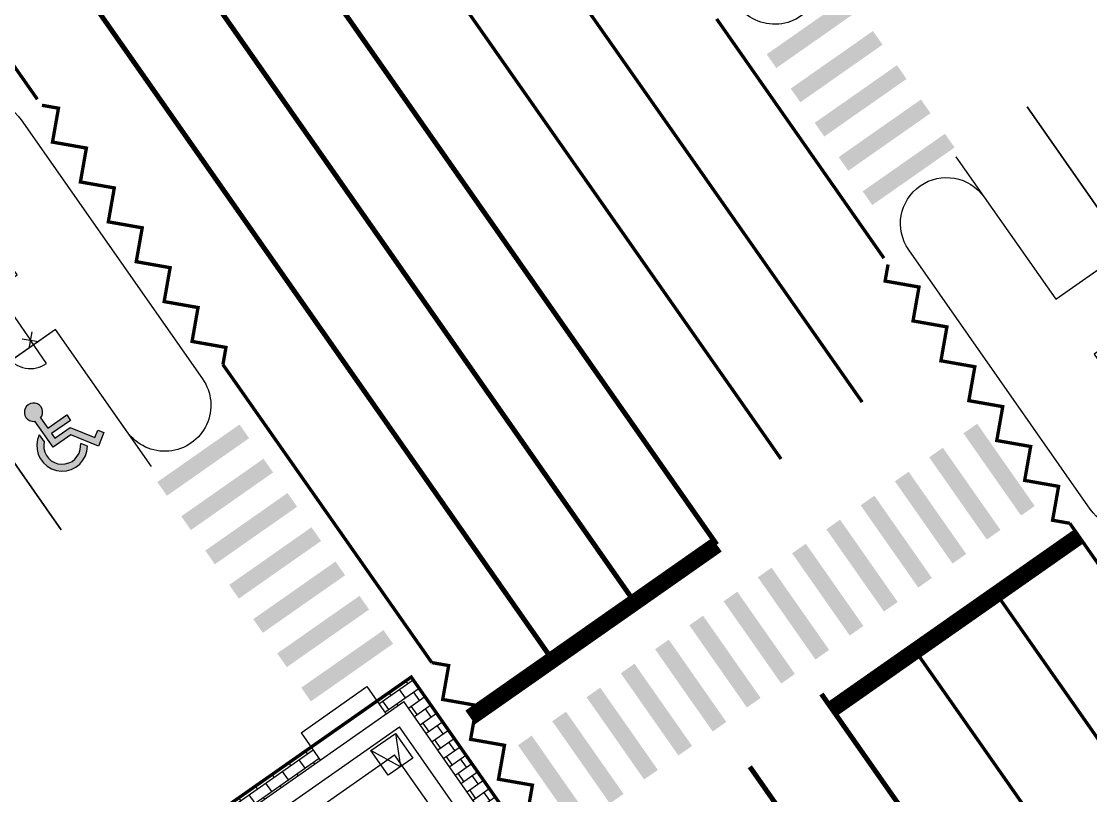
# Model space of a CAD drawing. Header units: millimetres. Extents: x 152904052 to 153933663, y 538271515 to 539240469.
# Drawn here: x 153336424 to 153368377, y 538655400 to 538678536 of the extents above; entities that cross this region are included whole.
import ezdxf

# ---------------------------------------------------------------- set-up
doc = ezdxf.new("R2010")
doc.units = ezdxf.units.MM
doc.layers.add('FENC', color=7, linetype='Continuous')
doc.layers.add('SCHM', color=9, linetype='Continuous')

# ---------------------------------------------------------------- blocks, each defined once
blk = doc.blocks.new('MF-2(H2000)')
for points in [[(48447494, 24728615), (48447141, 24728262)], [(48447141, 24728615), (48447494, 24728262)], [(48449194, 24728615), (48448841, 24728262)], [(48448841, 24728615), (48449194, 24728262)], [(48447494, 24726965), (48447141, 24726612)], [(48447141, 24726965), (48447494, 24726612)], [(48449194, 24726965), (48448841, 24726612)], [(48448841, 24726965), (48449194, 24726612)]]:
    blk.add_lwpolyline(points)
at = {"ltscale": 3}
blk.add_lwpolyline([(48447317, 24726788), (48447317, 24726788), (48447317, 24728438), (48449017, 24728438), (48449017, 24726788), (48449017, 24726788)], dxfattribs=at)
at = {"ltscale": 5}
for points in [[(48448167, 24726788, -0.414214), (48447317, 24725938), (48447317, 24726788)], [(48448167, 24726788, 0.414214), (48449017, 24725938), (48449017, 24726788)]]:
    blk.add_lwpolyline(points, format="xyb", dxfattribs=at)

msp = doc.modelspace()

# ---------------------------------------------------------------- hatches: boundary and pattern name
at = {"layer": 'SCHM'}
for points in [[(153337043.7, 538666950.7), (153337010.7, 538667014.2), (153336962.3, 538667067), (153336902, 538667105.4), (153336833.7, 538667126.9), (153336762.2, 538667130.1), (153336692.3, 538667114.6), (153336628.9, 538667081.5), (153336576.1, 538667033.2), (153336537.6, 538666972.8), (153336516.1, 538666904.6), (153336513, 538666833.1), (153336528.5, 538666763.2), (153336561.5, 538666699.7), (153336609.9, 538666646.9), (153336670.2, 538666608.5), (153336738.5, 538666587), (153336810, 538666583.9), (153336829.5, 538666588.2), (153337373.2, 538665811.8), (153337905.1, 538666184.2), (153338725, 538665845.8), (153338891.9, 538666250.3), (153338711.8, 538666324.6), (153338619.2, 538666100.2), (153337880.8, 538666405), (153337421, 538666083.1), (153337327.4, 538666216.8), (153337893.6, 538666613.3), (153337778.3, 538666778), (153337212.1, 538666381.5), (153336999.2, 538666685.5), (153337034.6, 538666741.1), (153337056.1, 538666809.3), (153337059.2, 538666880.8)], [(153337090.1, 538665881.9), (153337103, 538665971.4), (153336956.2, 538666181), (153336905.9, 538666039.6), (153336884.5, 538665891.1), (153336892.6, 538665741.3), (153336930, 538665596), (153336995.3, 538665460.9), (153337085.9, 538665341.3), (153337198.2, 538665241.8), (153337328, 538665166.4), (153337470, 538665117.9), (153337618.7, 538665098.4), (153337768.4, 538665108.5), (153337913.3, 538665147.8), (153338047.5, 538665214.8), (153338165.9, 538665306.9), (153338263.9, 538665420.6), (153338337.7, 538665551.2), (153338384.3, 538665693.9), (153338401.9, 538665842.9), (153338205.3, 538665924), (153338183.3, 538665738.1), (153338149.3, 538665634.2), (153338095.5, 538665538.9), (153338024.1, 538665456.1), (153337937.8, 538665389), (153337839.9, 538665340.1), (153337734.4, 538665311.4), (153337625.3, 538665304.1), (153337516.8, 538665318.4), (153337413.3, 538665353.7), (153337318.8, 538665408.6), (153337236.9, 538665481.1), (153337170.9, 538665568.3), (153337123.3, 538665666.8), (153337096, 538665772.7)]]:
    msp.add_hatch(color=256, dxfattribs=at).paths.add_polyline_path(points)
h = msp.add_hatch(dxfattribs=at)
h.set_pattern_fill('AR-B816', color=256, scale=1.5, angle=35, style=0)
h.set_pattern_definition([(35, (153148155.48, 538533342.43), (-174.8261, 249.67754), []), (125, (153148155.48, 538533342.43), (-424.50364, 74.85145), [304.8, -304.8])])
h.paths.add_polyline_path([(153349099.9, 538637046.8), (153348755.7, 538637538.3), (153348526, 538637377.4), (153352010.4, 538632401), (153361840.3, 538639284), (153358355.8, 538644260.3), (153357902.8, 538643943.1), (153358160.9, 538643574.5), (153356567.6, 538642458.9), (153354149.9, 538640766), (153354235.9, 538640643.1)])
h.paths.add_polyline_path([(153343851.6, 538644542), (153343974.5, 538644628.1), (153343759.4, 538644935.2), (153343406.8, 538644688.3), (153348526, 538637377.4), (153348755.7, 538637538.3)])
h.paths.add_polyline_path([(153339084.8, 538651611.3), (153338732.1, 538651364.4), (153343406.8, 538644688.3), (153343759.4, 538644935.2)])
h.paths.add_polyline_path([(153348074.4, 538658943.6), (153347050.9, 538658226.9), (153347323.3, 538657837.8), (153347855.8, 538658210.6), (153348070.9, 538657903.5), (153348562, 538658247.3)])
h.paths.add_polyline_path([(153345084.9, 538656850.3), (153338941.3, 538652548.5), (153339213.7, 538652159.4), (153345357.4, 538656461.2)])
h.paths.add_polyline_path([(153353236.6, 538651571.2), (153352783.6, 538651254), (153352998.7, 538650946.9), (153353942.2, 538649599.4), (153354630.5, 538648616.4), (153355261.5, 538647715.3), (153355892.4, 538646814.2), (153356523.3, 538645913.2), (153357211.6, 538644930.2), (153357902.8, 538643943.1), (153358355.8, 538644260.3)])
h.paths.add_polyline_path([(153348562, 538658247.3), (153348070.9, 538657903.5), (153352783.6, 538651254), (153353236.6, 538651571.2)])

# ---------------------------------------------------------------- linework, layer by layer
for p, q in [((153336576.1, 538667033.2), (153336537.6, 538666972.8)), ((153336628.9, 538667081.5), (153336576.1, 538667033.2)), ((153336692.3, 538667114.6), (153336628.9, 538667081.5)), ((153336762.2, 538667130.1), (153336692.3, 538667114.6)), ((153336833.7, 538667126.9), (153336762.2, 538667130.1)), ((153336902, 538667105.4), (153336833.7, 538667126.9)), ((153336962.3, 538667067), (153336902, 538667105.4)), ((153337010.7, 538667014.2), (153336962.3, 538667067)), ((153337043.7, 538666950.7), (153337010.7, 538667014.2)), ((153336516.1, 538666904.6), (153336513, 538666833.1)), ((153336513, 538666833.1), (153336528.5, 538666763.2)), ((153336537.6, 538666972.8), (153336516.1, 538666904.6)), ((153336528.5, 538666763.2), (153336561.5, 538666699.7)), ((153336561.5, 538666699.7), (153336609.9, 538666646.9)), ((153336999.2, 538666685.5), (153337034.6, 538666741.1)), ((153337034.6, 538666741.1), (153337056.1, 538666809.3)), ((153337059.2, 538666880.8), (153337043.7, 538666950.7)), ((153337056.1, 538666809.3), (153337059.2, 538666880.8)), ((153337212.1, 538666381.5), (153337778.3, 538666778)), ((153337778.3, 538666778), (153337893.6, 538666613.3)), ((153336609.9, 538666646.9), (153336670.2, 538666608.5)), ((153336670.2, 538666608.5), (153336738.5, 538666587)), ((153336738.5, 538666587), (153336810, 538666583.9)), ((153336810, 538666583.9), (153336829.5, 538666588.2)), ((153337373.2, 538665811.8), (153336829.5, 538666588.2)), ((153336999.2, 538666685.5), (153337212.1, 538666381.5)), ((153337893.6, 538666613.3), (153337327.4, 538666216.8)), ((153337421, 538666083.1), (153337880.8, 538666405)), ((153337880.8, 538666405), (153338619.2, 538666100.2)), ((153336956.2, 538666181), (153336905.9, 538666039.6)), ((153336956.2, 538666181), (153337103, 538665971.4)), ((153337327.4, 538666216.8), (153337421, 538666083.1)), ((153337905.1, 538666184.2), (153337373.2, 538665811.8)), ((153338725, 538665845.8), (153337905.1, 538666184.2)), ((153338619.2, 538666100.2), (153338711.8, 538666324.6)), ((153338711.8, 538666324.6), (153338891.9, 538666250.3)), ((153338891.9, 538666250.3), (153338725, 538665845.8)), ((153336905.9, 538666039.6), (153336884.5, 538665891.1)), ((153336884.5, 538665891.1), (153336892.6, 538665741.3)), ((153336892.6, 538665741.3), (153336930, 538665596)), ((153337103, 538665971.4), (153337090.1, 538665881.9)), ((153337090.1, 538665881.9), (153337096, 538665772.7)), ((153337096, 538665772.7), (153337123.3, 538665666.8)), ((153338149.3, 538665634.2), (153338183.3, 538665738.1)), ((153338183.3, 538665738.1), (153338205.3, 538665924)), ((153338401.9, 538665842.9), (153338205.3, 538665924)), ((153338384.3, 538665693.9), (153338401.9, 538665842.9)), ((153336930, 538665596), (153336995.3, 538665460.9)), ((153336995.3, 538665460.9), (153337085.9, 538665341.3)), ((153337123.3, 538665666.8), (153337170.9, 538665568.3)), ((153337170.9, 538665568.3), (153337236.9, 538665481.1)), ((153337236.9, 538665481.1), (153337318.8, 538665408.6)), ((153337937.8, 538665389), (153338024.1, 538665456.1)), ((153338024.1, 538665456.1), (153338095.5, 538665538.9)), ((153338095.5, 538665538.9), (153338149.3, 538665634.2)), ((153338165.9, 538665306.9), (153338263.9, 538665420.6)), ((153338263.9, 538665420.6), (153338337.7, 538665551.2)), ((153338337.7, 538665551.2), (153338384.3, 538665693.9)), ((153337085.9, 538665341.3), (153337198.2, 538665241.8)), ((153337198.2, 538665241.8), (153337328, 538665166.4)), ((153337318.8, 538665408.6), (153337413.3, 538665353.7)), ((153337328, 538665166.4), (153337470, 538665117.9)), ((153337413.3, 538665353.7), (153337516.8, 538665318.4)), ((153337470, 538665117.9), (153337618.7, 538665098.4)), ((153337516.8, 538665318.4), (153337625.3, 538665304.1)), ((153337618.7, 538665098.4), (153337768.4, 538665108.5)), ((153337625.3, 538665304.1), (153337734.4, 538665311.4)), ((153337734.4, 538665311.4), (153337839.9, 538665340.1)), ((153337768.4, 538665108.5), (153337913.3, 538665147.8)), ((153337839.9, 538665340.1), (153337937.8, 538665389)), ((153337913.3, 538665147.8), (153338047.5, 538665214.8)), ((153338047.5, 538665214.8), (153338165.9, 538665306.9)), ((153344784.2, 538657280.7), (153346750.2, 538658657.3)), ((153346750.2, 538658657.3), (153347323.7, 538657838.1)), ((153338869.7, 538651918.5), (153347855.8, 538658210.6)), ((153352960.6, 538650920.2), (153347855.8, 538658210.6)), ((153339621.8, 538651785.9), (153347723.2, 538657458.6)), ((153352208.5, 538651052.8), (153347723.2, 538657458.6)), ((153344784.2, 538657280.7), (153345357.8, 538656461.5)), ((153347605.6, 538657260.3), (153347753.2, 538656265)), ((153340457.4, 538651638.6), (153347575.8, 538656622.9)), ((153347753.2, 538656265), (153346868.4, 538656744.1)), ((153351372.9, 538651200.1), (153347575.8, 538656622.9))]:
    msp.add_line(p, q, dxfattribs=at)
at = {"layer": 'SCHM', "ltscale": 0.0008}
for points in [[(153352390.3, 538686777.9, -1), (153354643, 538688355.2), (153356779.6, 538685303.9), (153480307.7, 538771799.2), (153478171.1, 538774850.6, -1), (153480423.8, 538776427.9), (153485844.1, 538768686.9, -1), (153483591.4, 538767109.6), (153481454.9, 538770160.9), (153357926.7, 538683665.6), (153360063.3, 538680614.2, -1), (153357810.6, 538679036.9)], [(153362944.2, 538671705.5, -1), (153365196.8, 538673282.8), (153367333.4, 538670231.5), (153490861.5, 538756726.8), (153488724.9, 538759778.2, -1), (153490977.6, 538761355.5), (153496397.9, 538753614.5, -1), (153494145.2, 538752037.2), (153492008.7, 538755088.5), (153368480.5, 538668593.2), (153370617.1, 538665541.8, -1), (153368364.4, 538663964.5)], [(153341837.2, 538667852.2, -1), (153339584.5, 538666274.8), (153337447.9, 538669326.2), (153211134.7, 538580880.7), (153213271.3, 538577829.3, -1), (153211018.6, 538576252), (153205598.3, 538583993, -1), (153207851, 538585570.3), (153209987.5, 538582519), (153336300.8, 538670964.5), (153334164.2, 538674015.8, -1), (153336416.9, 538675593.2)]]:
    msp.add_lwpolyline(points, format="xyb", close=True, dxfattribs=at)
at = {"layer": 'SCHM', "ltscale": 0.3, "const_width": 100, "flags": 128}
for points in [[(153361550, 538667158.6), (153333634.7, 538707025.7)], [(153402790.2, 538608261.5), (153365565.1, 538661424.5)]]:
    msp.add_lwpolyline(points, dxfattribs=at)
at = {"layer": 'SCHM', "ltscale": 0.3}
for points, const_width in [([(153359124.8, 538665460.4), (153331209.5, 538705327.6)], 100), ([(153327277, 538700414.5), (153354751.2, 538661177.2)], 150), ([(153352293.8, 538659456.5), (153325077.6, 538698325.3)], 150), ([(153400364.9, 538606563.4), (153363139.8, 538659726.3)], 100), ([(153358192.7, 538656262.3), (153395417.8, 538603099.3)], 150)]:
    msp.add_lwpolyline(points, dxfattribs=dict(at, const_width=const_width))
at = {"layer": 'SCHM'}
for points, const_width in [([(153328468.1, 538703943.8), (153357206.1, 538662901.6)], 150), ([(153368022.5, 538663145.2), (153360650.2, 538657983)], 500), ([(153349836.3, 538657735.8), (153357208.7, 538662898)], 500), ([(153360333.2, 538658435.7), (153393287, 538611372.8)], 150)]:
    msp.add_lwpolyline(points, dxfattribs=dict(at, const_width=const_width))
at = {"layer": 'SCHM', "ltscale": 0.05, "const_width": 100}
for points in [[(153336901.6, 538676208.2), (153331893.2, 538683351.5)], [(153362200.4, 538671460.3), (153357200.8, 538678609.9)], [(153348687.8, 538659375.4), (153342447, 538668279.1)], [(153372754.2, 538656387.9), (153367754.7, 538663537.5)]]:
    msp.add_lwpolyline(points, dxfattribs=at)
at = {"layer": 'SCHM'}
for points in [[(153366480.6, 538675982.4), (153369463.2, 538671722.8), (153371593, 538673214.1), (153368610.4, 538677473.7)], [(153364350.8, 538674491.1), (153367333.4, 538670231.5), (153369463.2, 538671722.8), (153366480.6, 538675982.4)], [(153340315.2, 538665231.3), (153337447.3, 538669327), (153334744.1, 538667434.2), (153337612, 538663338.5)], [(153337612, 538663338.5), (153334744.1, 538667434.2), (153332040.9, 538665541.4), (153334908.8, 538661445.7)]]:
    msp.add_lwpolyline(points, dxfattribs=at)
at = {"layer": 'SCHM', "ltscale": 0.005, "const_width": 100}
for points in [[(153342447, 538668279.1), (153342537.6, 538668793.3), (153341524.9, 538668971.9), (153341703.4, 538669984.7), (153340690.7, 538670163.2), (153340869.2, 538671176), (153339856.5, 538671354.6), (153340035.1, 538672367.3), (153339022.3, 538672545.9), (153339200.9, 538673558.7), (153338188.1, 538673737.3), (153338366.7, 538674750), (153337353.9, 538674928.6), (153337532.5, 538675941.4), (153337038.6, 538676028.5)], [(153367754.7, 538663537.5), (153367240.5, 538663628.2), (153367419.1, 538664641), (153366406.3, 538664819.5), (153366584.9, 538665832.3), (153365572.1, 538666010.9), (153365750.7, 538667023.7), (153364737.9, 538667202.2), (153364916.5, 538668215), (153363903.7, 538668393.6), (153364082.3, 538669406.4), (153363069.5, 538669584.9), (153363248.1, 538670597.7), (153362235.4, 538670776.3), (153362322.4, 538671270.2)], [(153351517.1, 538654699.5), (153351695.6, 538655712.2), (153350682.9, 538655890.8), (153350861.4, 538656903.6), (153349848.7, 538657082.1), (153350027.3, 538658094.9), (153349014.5, 538658273.5), (153349193.1, 538659286.3), (153348687.8, 538659375.4)]]:
    msp.add_lwpolyline(points, dxfattribs=at)
at = {"layer": 'SCHM', "const_width": 100}
msp.add_lwpolyline([(153361840.7, 538639284.2), (153352010.8, 538632401.3), (153338245, 538652061), (153348074.8, 538658943.9)], close=True, dxfattribs=at)
at = {"layer": 'SCHM'}
msp.add_lwpolyline([(153347605.6, 538657260.3), (153348121.9, 538656523.1), (153347384.6, 538656006.8), (153346868.4, 538656744.1)], close=True, dxfattribs=at)
for points in [[(153358984.5, 538677142.6), (153361441.9, 538678863.3), (153358697.7, 538677552.2), (153361155.1, 538679272.9)], [(153359701.4, 538676118.7), (153362158.9, 538677839.4), (153359414.6, 538676528.2), (153361872.1, 538678249)], [(153360418.4, 538675094.7), (153362875.9, 538676815.4), (153360131.6, 538675504.3), (153362589.1, 538677225)], [(153361135.4, 538674070.8), (153363592.8, 538675791.5), (153360848.6, 538674480.4), (153363306, 538676201.1)], [(153361852.3, 538673046.8), (153364309.8, 538674767.6), (153361565.5, 538673456.4), (153364023, 538675177.1)], [(153342943.3, 538666490.3), (153340485.9, 538664769.6), (153343230.1, 538666080.8), (153340772.7, 538664360)], [(153366706.7, 538664055), (153364986, 538666512.5), (153366297.1, 538663768.2), (153364576.4, 538666225.7)], [(153365682.8, 538663338.1), (153363962, 538665795.5), (153365273.2, 538663051.3), (153363552.5, 538665508.7)], [(153343660.3, 538665466.4), (153341202.8, 538663745.7), (153343947.1, 538665056.8), (153341489.6, 538663336.1)], [(153364658.8, 538662621.1), (153362938.1, 538665078.6), (153364249.2, 538662334.3), (153362528.5, 538664791.8)], [(153344377.3, 538664442.5), (153341919.8, 538662721.7), (153344664.1, 538664032.9), (153342206.6, 538662312.2)], [(153363634.9, 538661904.1), (153361914.1, 538664361.6), (153363225.3, 538661617.3), (153361504.6, 538664074.8)], [(153362610.9, 538661187.2), (153360890.2, 538663644.6), (153362201.4, 538660900.4), (153360480.6, 538663357.8)], [(153345094.2, 538663418.5), (153342636.8, 538661697.8), (153345381, 538663009), (153342923.6, 538661288.2)], [(153361587, 538660470.2), (153359866.3, 538662927.6), (153361177.4, 538660183.4), (153359456.7, 538662640.9)], [(153345811.2, 538662394.6), (153343353.8, 538660673.9), (153346098, 538661985), (153343640.5, 538660264.3)], [(153360563.1, 538659753.2), (153358842.3, 538662210.7), (153360153.5, 538659466.4), (153358432.8, 538661923.9)], [(153346528.2, 538661370.6), (153344070.7, 538659649.9), (153346815, 538660961.1), (153344357.5, 538659240.3)], [(153359539.1, 538659036.2), (153357818.4, 538661493.7), (153359129.5, 538658749.5), (153357408.8, 538661206.9)], [(153358515.2, 538658319.3), (153356794.4, 538660776.7), (153358105.6, 538658032.5), (153356384.9, 538660489.9)], [(153347245.2, 538660346.7), (153344787.7, 538658626), (153347531.9, 538659937.1), (153345074.5, 538658216.4)], [(153357491.2, 538657602.3), (153355770.5, 538660059.8), (153357081.7, 538657315.5), (153355360.9, 538659773)], [(153356467.3, 538656885.3), (153354746.6, 538659342.8), (153356057.7, 538656598.5), (153354337, 538659056)], [(153355443.4, 538656168.4), (153353722.6, 538658625.8), (153355033.8, 538655881.6), (153353313.1, 538658339)], [(153354419.4, 538655451.4), (153352698.7, 538657908.8), (153354009.8, 538655164.6), (153352289.1, 538657622.1)], [(153353395.5, 538654734.4), (153351674.7, 538657191.9), (153352985.9, 538654447.6), (153351265.2, 538656905.1)]]:
    msp.add_solid(points, dxfattribs=at)

# ---------------------------------------------------------------- block references
at = {"layer": 'FENC', "rotation": 35.00000000244937}
msp.add_blockref('MF-2(H2000)', (127832283.7, 490624796.6), dxfattribs=at)

doc.saveas('drawing.dxf')
